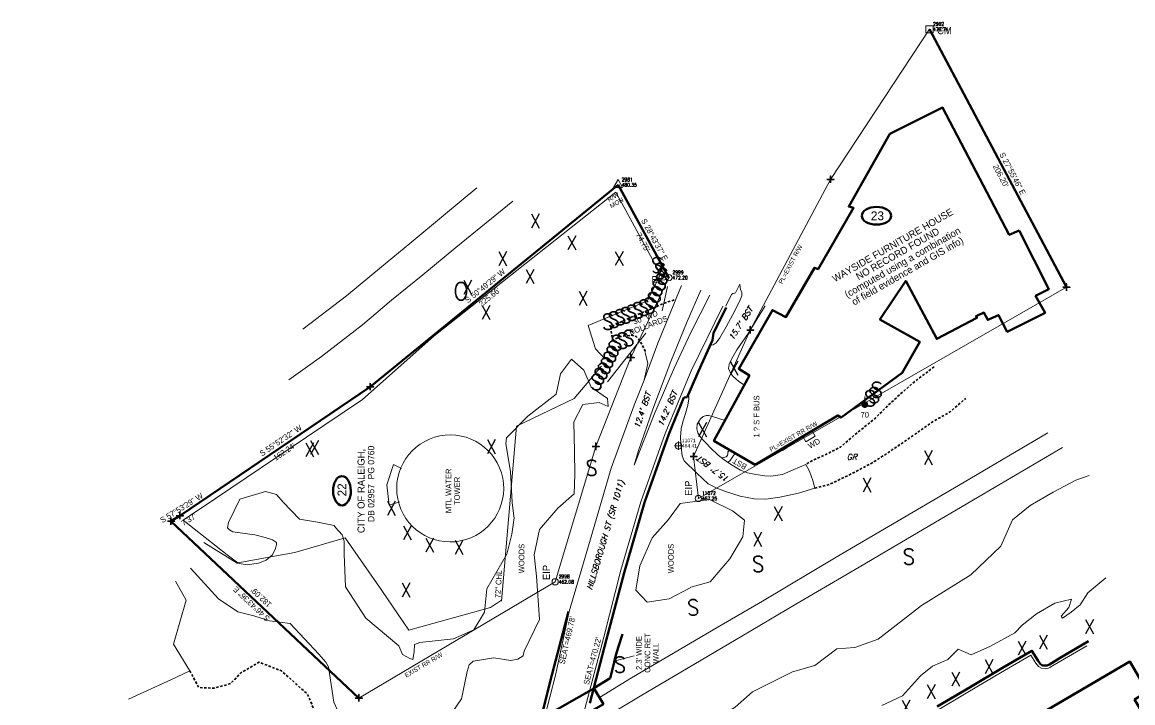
# Model space of a CAD drawing. Extents: x 2081991 to 2084654, y 739892 to 742657.
# Drawn here: x 2083387 to 2084170, y 742177 to 742657 of the extents above; entities that cross this region are included whole.
import ezdxf
from ezdxf.enums import TextEntityAlignment as Align

# ---------------------------------------------------------------- set-up
doc = ezdxf.new("R2010")
doc.units = 0
doc.header["$MEASUREMENT"] = 0
doc.linetypes.add('DGN Style 2', pattern=[2.872098, 1.723259, -1.148839])
for name, color, linetype, lineweight in [('Cogo Default Point CELL', 7, 'Continuous', 0), ('COGO Default Point Elevation', 7, 'Continuous', 0), ('COGO Default Point Number', 7, 'Continuous', 0), ('Exist Property Corner CELL', 6, 'Continuous', 30), ('Exist Property Deed Book Text', 6, 'Continuous', 40), ('Exist Property Iron Pin CELL', 6, 'Continuous', 13), ('Exist Property Iron Pin Cogo Elevation', 6, 'Continuous', 0), ('Exist Property Iron Pin Cogo Number', 6, 'Continuous', 0), ('Exist Property Iron Pin Text', 6, 'Continuous', 13), ('Exist Property Line', 6, 'Continuous', 40), ('Exist Property Line Text', 6, 'Continuous', 13), ('Exist Property Monument CELL', 6, 'Continuous', 13), ('Exist Property Monument Cogo Elevation', 6, 'Continuous', 0), ('Exist Property Monument Cogo Number', 6, 'Continuous', 0), ('Exist Property Monument Text', 6, 'Continuous', 13), ('Exist Property Owner Number Topo CELL (Construction)', 6, 'Continuous', 40), ('Exist Property Owner Text', 6, 'Continuous', 40), ('Exist Right of Way Line', 6, 'Continuous', 13), ('Exist Right of Way Line Text', 6, 'Continuous', 13), ('Exist Right of Way Monument CELL', 6, 'Continuous', 13), ('Exist Right of Way Monument Cogo Elevation', 6, 'Continuous', 0), ('Exist Right of Way Monument Cogo Number', 6, 'Continuous', 0), ('Exist Right of Way Monument Text', 6, 'Continuous', 13), ('Exist Roads Curbs', 2, 'Continuous', 40), ('Exist Roads EOP', 2, 'Continuous', 13), ('Exist Structure Major Deck Tunnel Box Culvert', 30, 'Continuous', 40), ('Exist Structure Major Deck Tunnel Box Culvert Text', 30, 'Continuous', 13), ('Exist Utilities Power Pole CELL', 1, 'Continuous', 13), ('Exist Utilities Power Pole Text Tag Number', 1, 'Continuous', 13), ('Old_Level_11', 7, 'Continuous', 0), ('Old_Level_23', 7, 'Continuous', 0), ('Old_Level_28', 7, 'Continuous', 0), ('Old_Level_3', 7, 'Continuous', 0), ('Old_Level_31', 7, 'Continuous', 0), ('Old_Level_4', 7, 'Continuous', 0), ('Old_Level_5', 7, 'Continuous', 0), ('Old_Level_8', 7, 'Continuous', 0), ('Old_Level_9', 7, 'Continuous', 0)]:
    doc.layers.add(name, color=color, linetype=linetype, lineweight=lineweight)
doc.styles.add('Style-ITALICS', font='ITALICS.shx')
doc.styles.add('Style-STANDARD', font='STANDARD.shx')
doc.styles.add('Style-WORKING', font='WORKING.shx')

# ---------------------------------------------------------------- blocks, each defined once
blk = doc.blocks.new('EXIST PROPERTY CORNER')
at = {"layer": 'Exist Property Corner CELL', "flags": 128}
blk.add_lwpolyline([(-0.05, 0), (0.05, 0), (0, 0), (0, 0.05), (0, -0.05)], dxfattribs=at)
at = {"layer": 'Exist Property Corner CELL'}
blk.add_point((0, 0), dxfattribs=at)
blk = doc.blocks.new('EXIST PROPERTY IRON PIN')
at = {"color": 0, "linetype": 'ByBlock', "lineweight": -2}
for radius in [0.0441, 0.00141]:
    blk.add_circle((0, 0), radius, dxfattribs=at)
blk = doc.blocks.new('EXIST RIGHT OF WAY MONUMENT')
at = {"layer": 'Exist Right of Way Monument CELL', "flags": 128}
blk.add_lwpolyline([(-0.064975, -0.037776), (0.000008, 0.075), (0.064958, -0.037797), (-0.064975, -0.037776)], close=True, dxfattribs=at)
at = {"layer": 'Exist Right of Way Monument CELL'}
blk.add_point((0, 0), dxfattribs=at)
blk = doc.blocks.new('EXIST PROPERTY MONUMENT')
at = {"layer": 'Exist Property Monument CELL', "flags": 128}
blk.add_lwpolyline([(-0.0499, -0.0499), (-0.0499, 0.0499), (0.0499, 0.0499), (0.0499, -0.0499), (-0.0499, -0.0499)], dxfattribs=at)
at = {"layer": 'Exist Property Monument CELL'}
blk.add_point((0, 0), dxfattribs=at)
blk = doc.blocks.new('COGO DEFAULT POINT')
at = {"layer": 'Cogo Default Point CELL', "flags": 128}
for points in [[(-0.06, 0), (0, 0)], [(0, 0.06), (0, 0)], [(0, 0), (0.06, 0)], [(0, 0), (0, -0.06)]]:
    blk.add_lwpolyline(points, dxfattribs=at)
at = {"layer": 'Cogo Default Point CELL'}
blk.add_circle((0, 0), 0.0469, dxfattribs=at)
blk = doc.blocks.new('EXIST PROPERTY IRON PIN_1')
at = {"layer": 'Exist Property Iron Pin CELL'}
for radius in [0.0441, 0.00141]:
    blk.add_circle((0, 0), radius, dxfattribs=at)
blk = doc.blocks.new('EXIST RIGHT OF WAY MONUMENT_1')
at = {"layer": 'Exist Right of Way Monument CELL', "flags": 128}
blk.add_lwpolyline([(-0.064975, -0.037776), (0.000008, 0.075), (0.064958, -0.037797), (-0.064975, -0.037776)], close=True, dxfattribs=at)
at = {"layer": 'Exist Right of Way Monument CELL'}
blk.add_point((0, 0), dxfattribs=at)
blk = doc.blocks.new('EXIST PROPERTY MONUMENT_1')
at = {"layer": 'Exist Property Monument CELL', "flags": 128}
blk.add_lwpolyline([(-0.0499, -0.0499), (-0.0499, 0.0499), (0.0499, 0.0499), (0.0499, -0.0499), (-0.0499, -0.0499)], dxfattribs=at)
at = {"layer": 'Exist Property Monument CELL'}
blk.add_point((0, 0), dxfattribs=at)
blk = doc.blocks.new('EXIST UTILITIES POWER POLE')
at = {"layer": 'Exist Utilities Power Pole CELL'}
h = blk.add_hatch(color=256, dxfattribs=at)
edge = h.paths.add_edge_path()
edge.add_arc((0, 0), 0.049, 0, 360)
blk.add_line((0, 0), (0, 0.1125), dxfattribs=at)
blk.add_point((0, 0), dxfattribs=at)
at = {"layer": 'Exist Utilities Power Pole Text Tag Number', "style": 'Style-WORKING'}
blk.add_attdef('pole number', text='', height=0.08, dxfattribs=at).set_placement((0, -0.144), align=Align.MIDDLE_CENTER)
blk = doc.blocks.new('Exist Property Owner Number Topo_1')
at = {"layer": 'Exist Property Owner Number Topo CELL (Construction)'}
blk.add_ellipse((0, 0), major_axis=(10.375, 0), ratio=0.6024096386, dxfattribs=at)
at = {"layer": 'Exist Property Owner Number Topo CELL (Construction)', "style": 'Style-WORKING'}
blk.add_text('23', height=6.25, dxfattribs=at).set_placement((0.639827, 0), align=Align.MIDDLE_CENTER)
blk = doc.blocks.new('Exist Property Owner Number Topo_15')
at = {"layer": 'Exist Property Owner Text'}
blk.add_ellipse((0, 0), major_axis=(10.375, 0), ratio=0.6024096386, dxfattribs=at)
at = {"layer": 'Exist Property Owner Text', "style": 'Style-WORKING'}
blk.add_text('22', height=6.25, dxfattribs=at).set_placement((0.639827, 0), align=Align.MIDDLE_CENTER)

msp = doc.modelspace()

# ---------------------------------------------------------------- linework, layer by layer
at = {"layer": 'Exist Property Line', "ltscale": 50}
for p, q in [((2084026.956, 742652.3144), (2084123.537466, 742470.129304)), ((2083807.16, 742542.4488), (2083632.223449, 742399.899564)), ((2083632.223449, 742399.899564), (2083497.917789, 742308.884141)), ((2083497.917789, 742308.884141), (2083491.67509, 742304.966793)), ((2083491.67509, 742304.966793), (2083624.253381, 742180.147865))]:
    msp.add_line(p, q, dxfattribs=at)
at = {"layer": 'Exist Property Line', "ltscale": 50, "flags": 128}
msp.add_lwpolyline([(2083807.16, 742542.4488), (2083843.086, 742476.9016)], dxfattribs=at)
at = {"layer": 'Exist Right of Way Line', "ltscale": 50, "flags": 128}
for points in [[(2083957.089079, 742546.27878), (2084026.956, 742652.3144)], [(2083900.463914, 742439.966064), (2083957.089079, 742546.27878)], [(2083843.086, 742476.9016), (2083816.079412, 742420.450501), (2083791.414945, 742357.714768), (2083762.76, 742262.1484), (2083624.253381, 742180.147865)], [(2083863.839, 742321.029), (2084123.537466, 742470.129304)], [(2083860.463962, 742350.716739), (2083900.463914, 742439.966064)], [(2083863.839, 742321.029), (2083860.463962, 742350.716739)]]:
    msp.add_lwpolyline(points, dxfattribs=at)
at = {"layer": 'Exist Right of Way Line', "ltscale": 50}
msp.add_point((2083863.839, 742321.029), dxfattribs=at)
at = {"layer": 'Exist Roads Curbs', "ltscale": 50, "flags": 128}
for points in [[(2083787.146763, 742176.49977), (2083798.930344, 742221.717336), (2083811.418746, 742268.499439), (2083825.785822, 742318.148116), (2083843.044187, 742366.35216), (2083853.58421, 742392.275168), (2083855.865603, 742392.617031), (2083863.916144, 742410.899775), (2083873.879541, 742432.798273), (2083874.438894, 742437.832115), (2083883.42438, 742455.877819)], [(2083560.798156, 741679.241598), (2083565.702601, 741686.479022), (2083591.888163, 741725.478614), (2083615.309029, 741764.278237), (2083637.106121, 741805.040899), (2083658.785235, 741851.311354), (2083677.761749, 741898.157723), (2083693.997414, 741945.127829), (2083707.399475, 741991.84106), (2083720.623249, 742041.518471), (2083733.478857, 742091.052245), (2083739.930836, 742115.848435), (2083748.891704, 742150.394577), (2083760.525934, 742196.259997), (2083772.146282, 742241.207603)]]:
    msp.add_lwpolyline(points, dxfattribs=at)
at = {"layer": 'Exist Roads EOP', "ltscale": 50, "flags": 128}
for points in [[(2083851.905129, 742471.41729), (2083835.172889, 742430.598826), (2083825.532424, 742404.545965), (2083818.55646, 742386.987025), (2083802.326216, 742342.349664), (2083788.693671, 742295.521721), (2083772.704258, 742241.307959), (2083763.073337, 742196.222297), (2083751.113362, 742149.725992)], [(2083881.145328, 742456.873478), (2083858.865775, 742411.21676), (2083840.515241, 742366.906051), (2083823.224901, 742318.727129), (2083809.05527, 742270.339752), (2083797.034831, 742223.008354), (2083784.793325, 742177.00655), (2083773.432548, 742131.81069)], [(2083825.532424, 742404.545965), (2083828.187939, 742416.298117), (2083826.352566, 742423.984691)]]:
    msp.add_lwpolyline(points, dxfattribs=at)
at = {"layer": 'Exist Structure Major Deck Tunnel Box Culvert', "ltscale": 49.9999, "flags": 128}
msp.add_lwpolyline([(2083790.137731, 742186.950138), (2083740.455581, 742158.623195)], dxfattribs=at)
at = {"layer": 'Old_Level_11', "color": 3, "linetype": 'Continuous', "lineweight": 13, "ltscale": 49.9999}
msp.add_line((2084151.421009, 742264.961482), (2084138.670284, 742254.315004), dxfattribs=at)
at = {"layer": 'Old_Level_11', "color": 3, "linetype": 'Continuous', "lineweight": 13, "ltscale": 49.9999, "flags": 128}
for points in [[(2083728.005856, 742359.544293), (2083728.476855, 742363.733535), (2083743.384075, 742379.246754), (2083763.584534, 742394.675223), (2083766.464279, 742408.935944), (2083774.209763, 742419.474173), (2083783.047746, 742411.638189), (2083788.107235, 742399.550963), (2083799.737212, 742391.658979), (2083800.245211, 742385.94949), (2083793.883224, 742388.863484), (2083782.410497, 742387.265988), (2083776.02251, 742375.067762), (2083776.542759, 742354.175054), (2083776.551259, 742337.977086), (2083776.117009, 742324.301614), (2083764.585782, 742314.295134), (2083751.696808, 742299.135914), (2083747.988566, 742281.29745), (2083749.591562, 742266.23723)], [(2083733.581594, 742308.562395), (2083732.401847, 742318.111626), (2083731.221349, 742339.961082), (2083728.005856, 742359.544293)], [(2084077.202907, 742287.266188), (2084085.468641, 742305.9119), (2084097.970366, 742316.16663), (2084114.126833, 742325.450861), (2084130.163801, 742333.933844), (2084139.549283, 742337.349087)], [(2083514.887532, 742289.931932), (2083538.399485, 742275.425961), (2083545.380971, 742274.208214), (2083553.448205, 742275.388711), (2083558.943694, 742277.463207), (2083563.250685, 742281.30745), (2083565.409931, 742285.627691), (2083566.244929, 742288.635935), (2083566.139429, 742289.984932), (2083563.298185, 742291.853678), (2083558.123695, 742293.529925), (2083550.86046, 742295.245922), (2083535.223491, 742297.486417), (2083533.028996, 742298.875414), (2083531.524749, 742300.372911), (2083532.291497, 742303.999904), (2083540.266231, 742320.625371), (2083558.451945, 742325.83711), (2083566.241179, 742323.854864), (2083570.76017, 742318.520625), (2083582.326897, 742306.370649), (2083595.104621, 742304.203904), (2083606.756098, 742301.869658), (2083607.885846, 742300.536161), (2083612.466837, 742295.424671), (2083613.866334, 742290.95643), (2083613.967084, 742281.808949), (2083614.745332, 742258.674245), (2083629.207303, 742236.421039), (2083652.494257, 742216.997828), (2083655.144251, 742210.98259), (2083660.272491, 742208.059346), (2083662.246987, 742207.391347), (2083663.294985, 742212.680087), (2083663.541735, 742217.891326), (2083667.270227, 742219.436073), (2083690.97093, 742222.037068), (2083705.480151, 742228.269056), (2083712.827386, 742240.689031), (2083714.544633, 742257.251248), (2083728.740854, 742281.809199), (2083732.120597, 742295.93042), (2083733.764594, 742307.473397), (2083733.581594, 742308.566645)], [(2083858.487095, 742258.253496), (2083843.201125, 742250.084512), (2083827.692156, 742247.778767), (2083819.807672, 742256.405999), (2083822.419917, 742273.375965), (2083831.248149, 742293.153176), (2083842.829626, 742306.13265), (2083850.90836, 742317.587377), (2083871.731818, 742320.279872), (2083887.969786, 742312.208388), (2083896.328269, 742305.770651), (2083895.183771, 742293.920674), (2083885.92629, 742278.514705), (2083872.238067, 742262.278988), (2083858.448595, 742258.324746)], [(2083827.437657, 742135.143242), (2083847.780366, 742147.242218), (2083870.155071, 742161.543689), (2083889.845032, 742173.658165), (2083902.000258, 742184.554143), (2083930.255451, 742198.535865), (2083946.128419, 742203.063606), (2083961.441389, 742214.930082), (2083974.281363, 742215.701331), (2083990.72258, 742221.732819), (2084021.206269, 742245.388521), (2084056.02645, 742267.152978), (2084077.202907, 742287.266188)], [(2083614.463833, 742160.177942), (2083606.640598, 742177.168658), (2083602.807856, 742202.051108), (2083600.91661, 742205.395851), (2083595.90237, 742211.10759), (2083575.71866, 742232.849046), (2083561.093439, 742234.628793), (2083550.045212, 742238.055536), (2083538.944484, 742241.07678), (2083525.305011, 742250.082262), (2083505.344301, 742271.761969)], [(2083749.591562, 742266.23723), (2083751.674058, 742235.605791), (2083740.88458, 742213.162086), (2083740.210581, 742209.869342), (2083736.488339, 742207.482847), (2083731.586848, 742206.683349), (2083719.446373, 742208.553345), (2083704.812902, 742206.1956), (2083702.195157, 742203.682355), (2083700.64266, 742198.953614), (2083696.802918, 742179.500403), (2083680.91995, 742156.430699)], [(2084138.670284, 742254.315004), (2084133.149295, 742245.96377)], [(2084133.149295, 742245.96377), (2084126.986558, 742240.784531), (2084120.88782, 742236.568039), (2084119.832572, 742237.838786), (2084125.215061, 742244.062024), (2084127.060308, 742249.846262), (2084115.441081, 742247.157268), (2084102.458107, 742239.496283), (2084092.234627, 742231.669299), (2084087.081387, 742226.21456), (2084069.948672, 742216.863078), (2084056.447949, 742210.671341), (2084047.078218, 742214.721583), (2084039.881732, 742207.426097), (2084029.055754, 742202.587857), (2084020.60777, 742195.90487), (2084007.909296, 742181.585149), (2083993.339825, 742174.815663)]]:
    msp.add_lwpolyline(points, dxfattribs=at)
at = {"layer": 'Old_Level_28', "color": 30, "linetype": 'Continuous', "lineweight": 13, "ltscale": 49.9999, "flags": 128}
for points in [[(2083842.102877, 742470.626321), (2083838.214885, 742453.419355)], [(2083799.784462, 742403.444955), (2083826.850408, 742437.708887)], [(2083805.025259, 742206.313984), (2083818.511251, 742209.999758)]]:
    msp.add_lwpolyline(points, dxfattribs=at)
at = {"layer": 'Old_Level_3', "color": 2, "linetype": 'Continuous', "lineweight": 13, "ltscale": 49.9999, "flags": 128}
for points in [[(2083640.197281, 742484.493543), (2083660.214991, 742501.11201), (2083685.349191, 742522.060468), (2083707.415897, 742540.338681)], [(2083732.865846, 742530.8937), (2083714.036134, 742515.653981), (2083692.703176, 742498.232766), (2083669.469723, 742479.047804), (2083647.397267, 742460.95084)], [(2083640.197281, 742484.493543), (2083615.458081, 742464.205084), (2083584.625392, 742440.665131)], [(2083893.198775, 742472.407567), (2083893.510525, 742468.269576), (2083894.451023, 742466.614329), (2083894.454773, 742464.222834), (2083892.958276, 742460.007842), (2083888.104035, 742450.84811), (2083883.526295, 742442.113878), (2083878.933304, 742434.430143), (2083876.505809, 742431.0009), (2083874.396063, 742429.538653), (2083872.59321, 742429.263876)], [(2083893.198775, 742472.407567), (2083890.131031, 742466.33058), (2083889.418533, 742465.94558), (2083888.195785, 742465.653081), (2083887.275287, 742464.971332), (2083883.204673, 742456.923098)], [(2083865.67683, 742468.227576), (2083855.92635, 742446.05087), (2083844.361373, 742417.777177), (2083831.812898, 742384.072994), (2083821.607918, 742354.900052), (2083818.442925, 742344.657573), (2083833.170145, 742381.395249), (2083846.822118, 742413.023686), (2083858.240845, 742437.658887), (2083871.962318, 742464.464083)], [(2083647.397267, 742460.95084), (2083626.754058, 742443.730625), (2083597.842866, 742421.27742), (2083574.961662, 742404.769703)], [(2083896.357769, 742401.11546), (2083892.321527, 742403.720955), (2083890.201531, 742405.429201), (2083887.815036, 742407.545447), (2083886.222789, 742410.321442), (2083885.204291, 742412.716937), (2083885.59729, 742415.737181), (2083887.204537, 742419.321424), (2083890.98203, 742425.87391), (2083898.874014, 742437.504137), (2083909.004744, 742453.934354), (2083911.02374, 742457.097098)], [(2083856.248599, 742393.447475), (2083856.811098, 742393.429225), (2083857.138347, 742392.823727), (2083857.203597, 742391.339979), (2083856.384849, 742386.892738), (2083854.849852, 742381.046), (2083852.829356, 742375.074762), (2083851.770108, 742370.221522), (2083851.268859, 742364.335033), (2083851.390859, 742359.935792), (2083852.449357, 742351.16381), (2083853.831604, 742347.584067), (2083862.698336, 742338.843084), (2083870.72957, 742331.3076), (2083876.839308, 742328.349605), (2083882.964296, 742326.04411), (2083893.364275, 742322.642867), (2083903.169255, 742320.85312), (2083911.408739, 742320.427121), (2083921.219719, 742321.862868), (2083934.429443, 742324.675113), (2083946.091169, 742328.307856), (2083944.651172, 742333.697845), (2083942.156177, 742340.358581), (2083939.685932, 742345.099572), (2083930.6797, 742341.15283), (2083923.208215, 742337.943336), (2083915.053232, 742336.850088), (2083910.66199, 742337.054588), (2083904.470253, 742338.035086), (2083898.582764, 742339.134084), (2083893.648524, 742341.02458), (2083886.445289, 742345.324822), (2083882.055048, 742348.337815), (2083877.766056, 742351.589559), (2083872.363317, 742356.816799), (2083869.047574, 742360.226292)], [(2083869.047574, 742360.226292), (2083866.622578, 742362.950286), (2083864.943582, 742365.034782), (2083863.543835, 742367.454527), (2083862.837336, 742370.294772), (2083862.988836, 742373.506765), (2083865.242831, 742377.256508), (2083867.165827, 742378.894254), (2083869.553573, 742379.586253), (2083870.96607, 742379.613003), (2083874.508063, 742378.765505), (2083882.767796, 742376.06926)], [(2083494.823572, 742262.751987), (2083502.469807, 742249.230264), (2083493.365325, 742218.159326), (2083504.942552, 742199.346613), (2083491.507079, 742192.876626), (2083461.733888, 742179.421903)], [(2084137.844286, 742216.967078), (2084114.881582, 742203.498355), (2084111.804588, 742201.697109), (2084110.89759, 742201.16086), (2084108.498095, 742200.830861), (2084105.89185, 742201.30961), (2084103.844104, 742202.458357), (2084101.997608, 742204.682603), (2084098.497365, 742210.477841), (2084077.047158, 742197.872616), (2084053.999954, 742184.219894), (2084031.0565, 742170.715421)]]:
    msp.add_lwpolyline(points, dxfattribs=at)
at = {"layer": 'Old_Level_3', "color": 2, "linetype": 'DGN Style 2', "lineweight": 30, "flags": 128}
for points in [[(2083846.75105, 742461.240843), (2083846.389619, 742461.06534), (2083839.634382, 742458.956344), (2083832.649146, 742455.674851), (2083823.948164, 742452.144358), (2083813.836934, 742447.913366), (2083801.956958, 742442.047878), (2083803.341955, 742432.865896), (2083808.200695, 742435.059892), (2083812.594936, 742435.831141), (2083816.758428, 742436.23089), (2083820.059922, 742435.486141), (2083821.783168, 742433.210146), (2083824.107913, 742429.593653), (2083826.213159, 742425.241912), (2083826.639613, 742424.091057)], [(2084030.222501, 742414.036934), (2084016.777278, 742403.824705), (2084008.138545, 742396.30197), (2083997.786066, 742386.840238), (2083988.267085, 742377.369007), (2083974.099613, 742365.93778), (2083964.047384, 742357.283048), (2083953.134655, 742351.753559), (2083944.451923, 742347.889566), (2083939.685932, 742345.099572)], [(2083946.091169, 742328.307856), (2083956.797648, 742331.17835), (2083966.543379, 742335.800841), (2083975.88861, 742340.483331), (2083988.001086, 742347.029568), (2083999.645562, 742354.611553), (2084017.021028, 742366.579779), (2084029.070254, 742375.117012), (2084041.494729, 742382.107998), (2084052.494207, 742391.735229)], [(2083504.942552, 742199.346613), (2083511.257539, 742187.514387), (2083521.822518, 742187.101638), (2083533.884494, 742190.353381), (2083540.89523, 742197.886866), (2083553.909454, 742205.433851), (2083569.599922, 742199.278614), (2083587.699886, 742183.215146), (2083596.876118, 742162.668937), (2083595.018122, 742137.386237), (2083583.571145, 742122.084518), (2083543.935224, 742093.848574), (2083524.955762, 742081.23785), (2083510.016542, 742074.105114), (2083469.353873, 742043.034176), (2083429.532703, 742014.129734), (2083408.596744, 742003.981754), (2083386.702788, 741988.220286)]]:
    msp.add_lwpolyline(points, dxfattribs=at)
at = {"layer": 'Old_Level_3', "color": 2, "linetype": 'Continuous', "lineweight": 40, "ltscale": 49.9999, "flags": 128}
msp.add_lwpolyline([(2084139.138783, 742220.210822), (2084119.236823, 742208.488345), (2084111.501589, 742203.893354), (2084109.953342, 742203.010606), (2084108.123845, 742202.988606), (2084106.596098, 742203.175606), (2084105.261601, 742204.111354), (2084103.524855, 742206.30285), (2084099.218863, 742213.503835), (2084078.533155, 742201.357859), (2084055.573451, 742187.798387), (2084032.290247, 742174.156414)], dxfattribs=at)
at = {"layer": 'Old_Level_4', "color": 9, "linetype": 'Continuous', "lineweight": 13, "ltscale": 49.9999, "flags": 128}
for points in [[(2083816.563429, 742194.486623), (2083877.148807, 742229.899802), (2083909.099743, 742248.456265), (2083961.090889, 742279.500703), (2084051.516709, 742332.605847), (2084110.528841, 742367.352777)], [(2084120.85707, 742357.100298), (2084064.798682, 742324.041864), (2084015.174281, 742294.920922), (2083977.294357, 742272.515467), (2083932.684196, 742246.380769), (2083894.519273, 742223.821315), (2083822.737916, 742181.528899)], [(2083816.563429, 742194.486623), (2083793.994474, 742180.513151)], [(2083822.737916, 742181.528899), (2083789.316983, 742161.377189)]]:
    msp.add_lwpolyline(points, dxfattribs=at)
at = {"layer": 'Old_Level_5', "color": 30, "linetype": 'Continuous', "lineweight": 40, "flags": 128}
for points in [[(2083810.238191, 742225.268812), (2083807.360697, 742216.624829), (2083805.70795, 742210.484341), (2083803.197205, 742200.565861), (2083801.501459, 742194.079624)], [(2083801.501459, 742194.079624), (2083790.119481, 742186.980638), (2083796.802718, 742175.826161), (2083784.998242, 742168.963174), (2083791.975728, 742156.707199), (2083791.228979, 742153.044456), (2083795.223971, 742146.14597), (2083799.371963, 742138.394985), (2083800.58396, 742136.16874)]]:
    msp.add_lwpolyline(points, dxfattribs=at)
at = {"layer": 'Old_Level_8', "color": 30, "linetype": 'Continuous', "lineweight": 40, "flags": 128}
for points in [[(2084090.246881, 742510.145992), (2084083.230395, 742507.269498), (2084036.162989, 742596.999568), (2083998.957314, 742578.456855), (2083970.008122, 742527.091958), (2083973.372115, 742526.14821), (2083948.332415, 742482.880046), (2083945.83492, 742483.923794), (2083925.63696, 742449.072114), (2083916.128729, 742454.060104), (2083892.337027, 742412.570937), (2083899.881012, 742407.810447), (2083874.823812, 742361.679039), (2083903.984504, 742344.795073)], [(2083903.984504, 742344.795073), (2083962.305387, 742379.628503), (2083964.490883, 742378.140006), (2084007.765046, 742409.812693), (2084020.040522, 742431.728899), (2083992.003078, 742447.324368), (2084010.122791, 742474.608813), (2084032.044748, 742433.705645), (2084060.419441, 742448.488365), (2084059.797442, 742449.809363), (2084065.333681, 742452.341107), (2084068.002176, 742447.062868), (2084075.68166, 742450.568861), (2084081.821648, 742438.697135), (2084108.536345, 742452.122358), (2084101.814858, 742464.048084), (2084111.121589, 742468.801575), (2084090.246881, 742510.145992)], [(2084068.138675, 742092.988076), (2084071.971918, 742086.406339), (2084076.523659, 742080.028352), (2084081.252649, 742076.04786), (2084085.90264, 742073.405615), (2084091.769878, 742071.23687), (2084099.477863, 742070.431371), (2084106.146349, 742071.549869), (2084111.869338, 742073.906364), (2084123.071066, 742080.604601), (2084119.181823, 742087.800837), (2084199.291663, 742132.568997), (2084171.612718, 742179.014154), (2084180.7482, 742184.595893), (2084168.400725, 742205.9091), (2084046.703968, 742134.522743), (2084070.271921, 742094.310074)]]:
    msp.add_lwpolyline(points, dxfattribs=at)
at = {"layer": 'Old_Level_8', "color": 30, "linetype": 'Continuous', "lineweight": 13, "ltscale": 49.9999, "flags": 128}
for points in [[(2083677.236457, 742435.654141), (2083805.68845, 742537.296938), (2083837.213887, 742479.305554), (2083827.956406, 742460.493091), (2083785.99824, 742443.248626), (2083791.130729, 742426.597659)], [(2083677.236457, 742435.654141), (2083626.921808, 742390.94698), (2083587.424887, 742364.292284), (2083523.079016, 742320.95637), (2083500.173061, 742305.655651), (2083531.256249, 742281.2487), (2083538.937984, 742275.636711), (2083579.168653, 742282.888696), (2083614.667582, 742293.193926), (2083640.541781, 742256.07375), (2083659.621992, 742227.978806), (2083717.090877, 742243.945274), (2083724.944612, 742249.121264)], [(2083795.462221, 742414.388933), (2083776.145009, 742391.704979)], [(2083776.145009, 742391.704979), (2083735.528841, 742372.147768), (2083724.896612, 742248.564015)], [(2083944.219673, 742368.778025), (2083946.344419, 742364.934782), (2083939.581432, 742361.09554), (2083937.442687, 742364.725033)], [(2083880.380801, 742349.672313), (2083881.529549, 742350.017062), (2083883.547545, 742350.371061), (2083884.443043, 742351.26931), (2083884.586542, 742352.451557), (2083884.675292, 742353.650305), (2083885.307041, 742354.866302), (2083885.79704, 742355.407301)], [(2083925.73196, 742357.657547), (2083926.342459, 742356.698549), (2083923.229465, 742354.878052), (2083922.660716, 742355.675301)], [(2083884.845292, 742346.607569), (2083886.307789, 742347.904316), (2083887.599036, 742350.029062), (2083889.859782, 742353.000056)], [(2083912.042488, 742349.430313), (2083912.386237, 742348.879564), (2083907.919496, 742346.32757), (2083907.578746, 742346.787819)], [(2083654.296253, 742342.198328), (2083648.620264, 742345.093572), (2083643.972024, 742330.724851), (2083645.549771, 742316.30763), (2083652.821506, 742318.728875)]]:
    msp.add_lwpolyline(points, dxfattribs=at)
at = {"layer": 'Old_Level_8', "color": 30, "linetype": 'Continuous', "lineweight": 13, "flags": 128}
msp.add_lwpolyline([(2083791.130729, 742426.597659), (2083798.054466, 742419.472423)], dxfattribs=at)
at = {"layer": 'Old_Level_8', "color": 30, "linetype": 'Continuous', "lineweight": 13}
msp.add_ellipse((2083688.721394, 742328.129406), major_axis=(37.051181, 7.329875), ratio=0.9999927708, dxfattribs=at)

# ---------------------------------------------------------------- block references
at = {"layer": 'Cogo Default Point CELL', "xscale": 50, "yscale": 50, "zscale": 50}
msp.add_blockref('COGO DEFAULT POINT', (2083849.792, 742358.2711), dxfattribs=at)
at = {"layer": 'Exist Property Corner CELL', "xscale": 50, "yscale": 50, "zscale": 50}
for p in [(2083957.089079, 742546.27878), (2084123.537466, 742470.129304), (2083900.463914, 742439.966064), (2083816.079412, 742420.450501), (2083632.223449, 742399.899564), (2083791.414945, 742357.714768), (2083860.463962, 742350.716739), (2083497.917789, 742308.884141), (2083491.67509, 742304.966793), (2083624.253381, 742180.147865)]:
    msp.add_blockref('EXIST PROPERTY CORNER', p, dxfattribs=at)
at = {"layer": 'Exist Property Iron Pin CELL', "xscale": 50, "yscale": 50, "zscale": 50}
for name, p in [('EXIST PROPERTY IRON PIN', (2083843.086, 742476.9016)), ('EXIST PROPERTY IRON PIN_1', (2083843.086, 742476.9016)), ('EXIST PROPERTY IRON PIN_1', (2083863.839, 742321.029)), ('EXIST PROPERTY IRON PIN', (2083762.76, 742262.1484)), ('EXIST PROPERTY IRON PIN_1', (2083762.76, 742262.1484))]:
    msp.add_blockref(name, p, dxfattribs=at)
at = {"layer": 'Exist Property Monument CELL', "xscale": 50, "yscale": 50, "zscale": 50}
for name in ['EXIST PROPERTY MONUMENT', 'EXIST PROPERTY MONUMENT_1']:
    msp.add_blockref(name, (2084026.956, 742652.3144), dxfattribs=at)
at = {"layer": 'Exist Property Owner Number Topo CELL (Construction)'}
msp.add_blockref('Exist Property Owner Number Topo_1', (2083989.532549, 742520.61035), dxfattribs=at)
at = {"layer": 'Exist Property Owner Text', "rotation": 90.191396}
msp.add_blockref('Exist Property Owner Number Topo_15', (2083612.356181, 742326.465523), dxfattribs=at)
at = {"layer": 'Exist Right of Way Monument CELL', "xscale": 50, "yscale": 50, "zscale": 50}
for name in ['EXIST RIGHT OF WAY MONUMENT', 'EXIST RIGHT OF WAY MONUMENT_1']:
    msp.add_blockref(name, (2083807.16, 742542.4488), dxfattribs=at)
at = {"layer": 'Exist Utilities Power Pole CELL', "xscale": 50, "yscale": 50}
msp.add_blockref('EXIST UTILITIES POWER POLE', (2083981.2563, 742387.3629), dxfattribs=at).add_auto_attribs({'pole number': '70'})

# ---------------------------------------------------------------- texts
at = {"layer": 'COGO Default Point Elevation', "style": 'Style-WORKING'}
msp.add_text('464.41', height=2.5, dxfattribs=at).set_placement((2083852.292, 742358.2711), align=Align.MIDDLE_LEFT)
at = {"layer": 'COGO Default Point Number', "style": 'Style-WORKING'}
msp.add_text('11071', height=2.5, dxfattribs=at).set_placement((2083852.292, 742362.0211), align=Align.MIDDLE_LEFT)
at = {"layer": 'Exist Property Deed Book Text', "style": 'Style-WORKING'}
msp.add_text('DB 02957  PG 0760', height=4.5, rotation=90.000762, dxfattribs=at).set_placement((2083635.130229, 742331.344628), align=Align.CENTER)
at = {"layer": 'Exist Property Iron Pin Cogo Elevation', "style": 'Style-STANDARD'}
for s, p in [('472.20', (2083845.586, 742476.9016)), ('467.25', (2083866.339, 742321.029)), ('462.08', (2083765.26, 742262.1484))]:
    msp.add_text(s, height=2.5, dxfattribs=at).set_placement(p, align=Align.MIDDLE_LEFT)
at = {"layer": 'Exist Property Iron Pin Cogo Number', "style": 'Style-STANDARD'}
for s, p in [('2999', (2083845.586, 742480.6516)), ('11072', (2083866.339, 742324.779)), ('2998', (2083765.26, 742265.8984))]:
    msp.add_text(s, height=2.5, dxfattribs=at).set_placement(p, align=Align.MIDDLE_LEFT)
at = {"layer": 'Exist Property Iron Pin Text', "style": 'Style-WORKING'}
msp.add_text('EIP', height=5, dxfattribs=at).set_placement((2083836.128242, 742475.554966), align=Align.MIDDLE_CENTER)
for p in [(2083856.838818, 742328.264038), (2083756.576535, 742268.747363)]:
    msp.add_text('EIP', height=5, rotation=90, dxfattribs=at).set_placement(p, align=Align.MIDDLE_CENTER)
at = {"layer": 'Exist Property Line Text', "style": 'Style-WORKING'}
for s, rotation, p in [('S 27%%D55\'46" E', 297.929326, (2084085.550856, 742550.32485)), ("206.20'", 297.929326, (2084077.289598, 742548.828287)), ('S 28%%D43\'37" E', 298.726865, (2083832.913592, 742503.783548)), ("74.75'", 298.726865, (2083824.802282, 742501.938024)), ('S 50%%D49\'29" W', 39.1753, (2083713.370521, 742471.183117)), ("225.66'", 39.1753, (2083716.413254, 742463.342833)), ('S 55%%D52\'32" W', 34.124464, (2083569.121014, 742361.968662)), ("162.24'", 34.124464, (2083571.694757, 742354.048894)), ('S 57%%D53\'29" W', 32.108629, (2083499.147593, 742314.37817)), ("7.37'", 32.108629, (2083504.251776, 742306.122402)), ('S 46%%D43\'36" E', 136.726686, (2083548.433676, 742246.58007)), ("182.09'", 136.726686, (2083555.301677, 742251.101651))]:
    msp.add_text(s, height=4, rotation=rotation, dxfattribs=at).set_placement(p, align=Align.MIDDLE_CENTER)
at = {"layer": 'Exist Property Monument Cogo Elevation', "style": 'Style-STANDARD'}
msp.add_text('478.74', height=2.5, dxfattribs=at).set_placement((2084029.456, 742651.0644))
at = {"layer": 'Exist Property Monument Cogo Number', "style": 'Style-STANDARD'}
msp.add_text('2982', height=2.5, dxfattribs=at).set_placement((2084029.456, 742656.0644), align=Align.MIDDLE_LEFT)
at = {"layer": 'Exist Property Monument Text', "style": 'Style-WORKING'}
msp.add_text('CM', height=5, dxfattribs=at).set_placement((2084037.453249, 742651.342158), align=Align.MIDDLE_CENTER)
at = {"layer": 'Exist Property Owner Text', "style": 'Style-WORKING'}
msp.add_text('CITY OF RALEIGH,  ', height=5, rotation=90.000762, dxfattribs=at).set_placement((2083628.31067, 742328.184718), align=Align.CENTER)
at = {"layer": 'Exist Property Owner Text', "insert": (2084013.391761, 742478.167428), "char_height": 5, "attachment_point": 8, "rotation": 29.861352512, "line_spacing_factor": 0.84, "style": 'Style-WORKING'}
msp.add_mtext('WAYSIDE FURNITURE HOUSE\\PNO RECORD FOUND\\P(computed using a combination\\Pof field evidence and GIS info)', dxfattribs=at)
at = {"layer": 'Exist Right of Way Line Text', "style": 'Style-WORKING'}
for s, rotation, p in [('PL=EXIST R/W ', 61.95897, (2083929.11797, 742486.956524)), ('PL=EXIST RR R/W', 29.861364, (2083930.894487, 742364.814661)), ('EXIST RR R/W', 30.626947, (2083669.931517, 742203.49201))]:
    msp.add_text(s, height=3.2, rotation=rotation, dxfattribs=at).set_placement(p, align=Align.MIDDLE_CENTER)
at = {"layer": 'Exist Right of Way Monument Cogo Elevation', "style": 'Style-STANDARD'}
msp.add_text('480.35', height=2.5, dxfattribs=at).set_placement((2083809.66, 742541.1988))
at = {"layer": 'Exist Right of Way Monument Cogo Number', "style": 'Style-STANDARD'}
msp.add_text('2981', height=2.5, dxfattribs=at).set_placement((2083809.66, 742546.1988), align=Align.MIDDLE_LEFT)
at = {"layer": 'Exist Right of Way Monument Text', "insert": (2083804.926697, 742531.809908), "char_height": 3.2, "attachment_point": 5, "rotation": 30.564968994, "line_spacing_factor": 0.9, "style": 'Style-WORKING'}
msp.add_mtext('R/W\\PMON\\P', dxfattribs=at)
at = {"layer": 'Exist Structure Major Deck Tunnel Box Culvert Text', "style": 'Style-WORKING'}
for s, rotation, p in [("SEAT=469.78'", 77.092611, (2083771.296469, 742220.892446)), ("SEAT=470.22'", 74.963196, (2083789.043576, 742206.335533))]:
    msp.add_text(s, height=3.999992, rotation=rotation, dxfattribs=at).set_placement(p, align=Align.MIDDLE_CENTER)
at = {"layer": 'Old_Level_11', "color": 3, "linetype": 'Continuous', "lineweight": 13, "style": 'Style-STANDARD'}
for p in [(2083748.847136, 742516.915479), (2083774.568335, 742501.495509), (2083725.776433, 742490.324032), (2083807.969018, 742490.455782), (2083744.956894, 742477.759057), (2083700.954732, 742470.088822), (2083782.373819, 742462.353588), (2083714.058956, 742452.314608), (2083888.895606, 742412.992436), (2083866.749901, 742369.628523), (2083717.714699, 742357.628047), (2083589.627705, 742355.340552), (2083592.981948, 742357.049298), (2084026.046582, 742349.814563), (2083982.907918, 742330.571101), (2083647.12259, 742314.122634), (2083920.160044, 742310.290642), (2083658.514317, 742296.801669), (2083674.239036, 742288.075936), (2083905.612573, 742292.127928), (2083695.000744, 742286.572439), (2083657.517069, 742256.44475), (2084139.831604, 742230.543301), (2084107.350919, 742219.525573), (2084092.19045, 742215.382832), (2084068.908996, 742202.248108), (2084045.324793, 742193.506625), (2084028.087328, 742184.604893), (2084010.424863, 742173.678415)]:
    msp.add_text('X', height=9.99998, dxfattribs=at).set_placement(p, align=Align.MIDDLE_CENTER)
at = {"layer": 'Old_Level_23', "color": 2, "linetype": 'Continuous', "lineweight": 13, "style": 'Style-ITALICS'}
for s, rotation, p in [("15.7' BST", 57.288122, (2083893.775818, 742444.589683)), ("12.4' BST", 71.328536, (2083824.399732, 742383.288667)), ("14.2' BST", 66.653397, (2083842.0415, 742384.408773)), ("15.7' BST", 142.502617, (2083874.413527, 742341.747097))]:
    msp.add_text(s, height=3.999992, rotation=rotation, dxfattribs=at).set_placement(p, align=Align.MIDDLE_CENTER)
msp.add_text('GR', height=3.999992, dxfattribs=at).set_placement((2083972.170497, 742350.413562), align=Align.MIDDLE_CENTER)
at = {"layer": 'Old_Level_23', "color": 7, "linetype": 'Continuous', "lineweight": 13, "style": 'Style-ITALICS'}
msp.add_text('HILLSBOROUGH ST (SR 1011)', height=3.999992, rotation=73.581645, dxfattribs=at).set_placement((2083798.200047, 742295.232005), align=Align.MIDDLE_CENTER)
at = {"layer": 'Old_Level_28', "color": 30, "linetype": 'Continuous', "lineweight": 13, "style": 'Style-WORKING'}
for s, height, rotation, p in [('1 \x81 S F BUS', 3.999993, 90, (2083904.920727, 742378.932952)), ('WD', 3.999992, 29.582925, (2083945.461071, 742359.924302)), ('BST', 3.999992, 149.929289, (2083892.966561, 742345.50395)), ('72" CHL', 3.999992, 86.593948, (2083722.790286, 742260.612096))]:
    msp.add_text(s, height=height, rotation=rotation, dxfattribs=at).set_placement(p, align=Align.MIDDLE_CENTER)
at = {"layer": 'Old_Level_28', "color": 30, "linetype": 'Continuous', "lineweight": 13, "char_height": 3.999992, "attachment_point": 5, "line_spacing_factor": 0.9, "style": 'Style-WORKING'}
for s, insert, rotation in [('30" WD\\PBOLLARDS\\P', (2083827.550223, 742446.055677), 21.106331505), ('MTL WATER\\PTOWER\\P', (2083690.594248, 742326.398863), 90), ("2.3' WIDE\\PCONC RET\\PWALL\\P", (2083827.912079, 742211.916404), 90)]:
    msp.add_mtext(s, dxfattribs=dict(at, insert=insert, rotation=rotation))
at = {"layer": 'Old_Level_31', "color": 3, "linetype": 'Continuous', "lineweight": 13, "style": 'Style-WORKING'}
for p in [(2083739.079415, 742278.633776), (2083844.459092, 742278.633776)]:
    msp.add_text('WOODS', height=3.999993, rotation=90, dxfattribs=at).set_placement(p, align=Align.MIDDLE_CENTER)
at = {"layer": 'Old_Level_8', "color": 30, "linetype": 'Continuous', "lineweight": 13, "style": 'Style-STANDARD'}
for p in [(2083834.787996, 742485.74004), (2083836.907492, 742481.704299), (2083838.533989, 742477.895556), (2083835.003496, 742469.819572), (2083837.301741, 742473.898814), (2083831.691253, 742460.99784), (2083833.893748, 742465.025582), (2083816.897782, 742452.077608), (2083821.257273, 742453.940104), (2083825.425765, 742455.699601), (2083829.337757, 742457.135348), (2083800.075066, 742445.88462), (2083804.207558, 742447.254617), (2083808.714049, 742449.073364), (2083812.582041, 742450.361861), (2083806.184054, 742430.9289), (2083810.360295, 742432.445897), (2083814.503287, 742434.253143), (2083802.433061, 742422.918666), (2083803.889808, 742426.728408), (2083798.469069, 742414.731682), (2083800.278315, 742418.916674), (2083793.971078, 742407.304697), (2083796.354323, 742410.99819), (2083791.989082, 742403.211205), (2083989.724437, 742397.756466), (2083985.132196, 742391.758728), (2083987.87794, 742393.982724), (2083788.540339, 742342.648577), (2084012.364391, 742279.969452), (2083906.065104, 742274.763712), (2083860.158196, 742244.093774), (2083808.404299, 742203.673105)]:
    msp.add_text('S', height=10.999978, dxfattribs=at).set_placement(p, align=Align.MIDDLE_CENTER)
at = {"layer": 'Old_Level_9', "color": 1, "linetype": 'Continuous', "lineweight": 13, "style": 'Style-STANDARD'}
msp.add_text('O', height=12.499975, dxfattribs=at).set_placement((2083696.367947, 742467.383577), align=Align.MIDDLE_CENTER)

doc.saveas('drawing.dxf')
